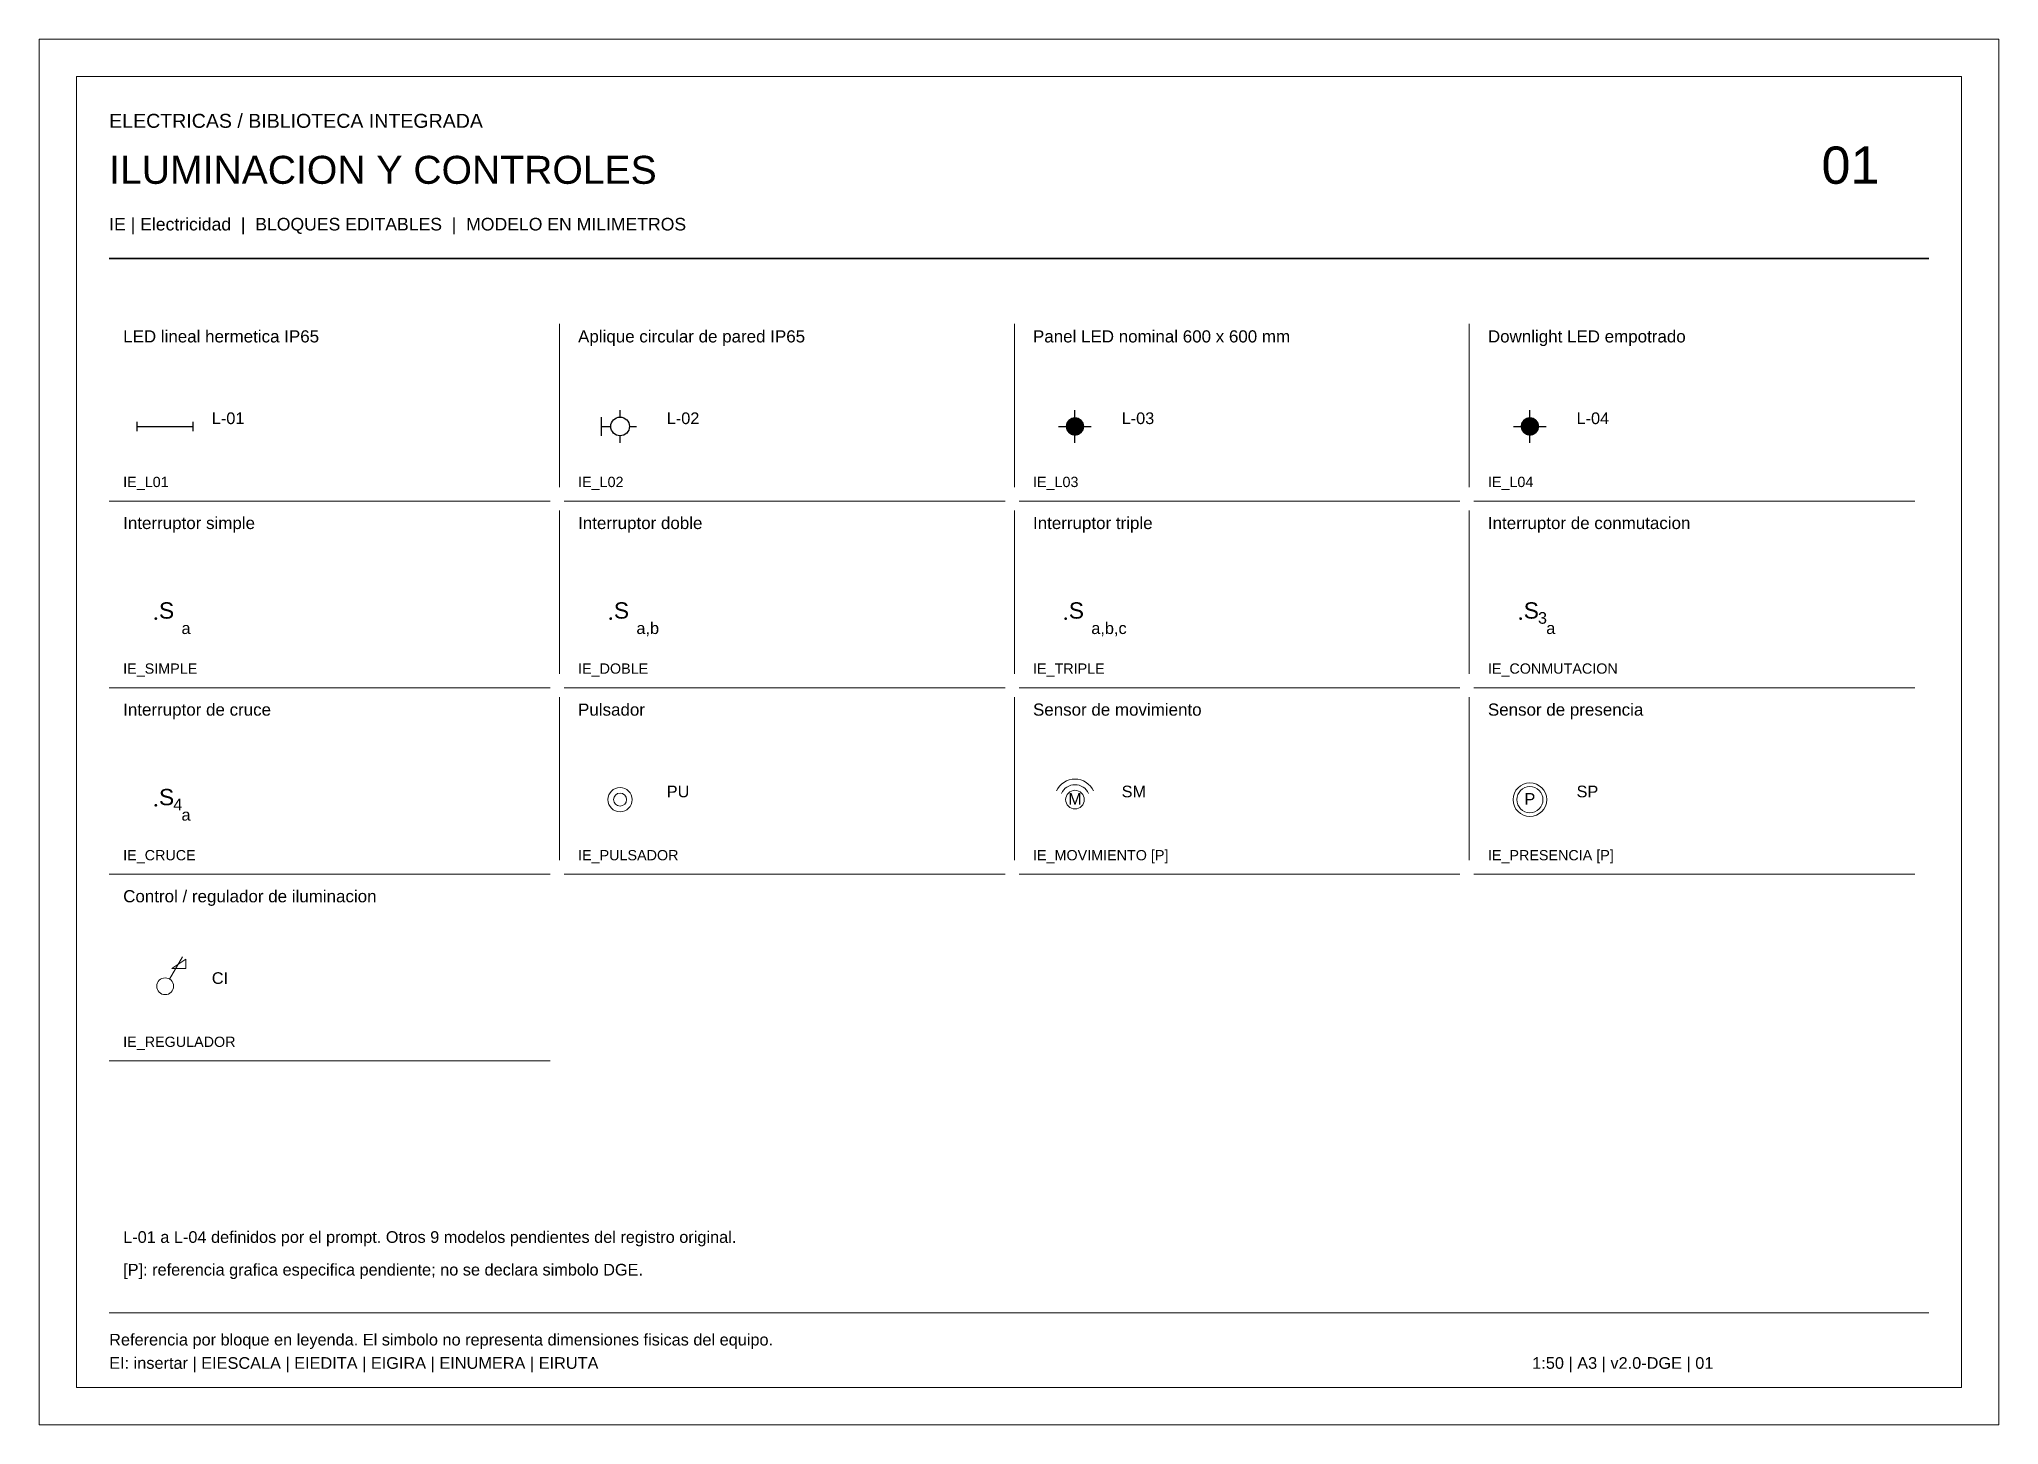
# Paper-space layout '01_ILUMINACION_CONTROLES' of a CAD drawing. Header units: millimetres. Extents: x 0 to 420, y 0 to 297.
# The model-space entities are those that its viewports show. They can reach past a viewport. Long polylines and large blocks are cut down to what shows.
import ezdxf
from ezdxf.enums import TextEntityAlignment as Align

# ---------------------------------------------------------------- set-up
doc = ezdxf.new("R2010")
doc.units = ezdxf.units.MM
for name, color, linetype, lineweight in [('EIC-CATALOGO', 7, 'Continuous', 18), ('EIC-MARCO', 8, 'Continuous', 13), ('IE-INTERRUPTORES', 7, 'Continuous', 18), ('IE-LUMINARIAS', 7, 'Continuous', 25)]:
    doc.layers.add(name, color=color, linetype=linetype, lineweight=lineweight)
doc.layers.add('VIEWPORTS', color=8, linetype='Continuous', lineweight=0, plot=False)
doc.styles.add('EI_TEXTO', font='arial.ttf')

# ---------------------------------------------------------------- blocks, each defined once
blk = doc.blocks.new('IE_L01')
at = {"color": 0, "lineweight": -2}
for p, q in [((-6, -1), (-6, 1)), ((-6, 0), (6, 0)), ((6, -1), (6, 1))]:
    blk.add_line(p, q, dxfattribs=at)
at = {"color": 0, "style": 'EI_TEXTO', "flags": 1}
for tag in ['TIPO', 'TABLERO', 'SISTEMA', 'OBSERVACIONES', 'CLASE_REFERENCIA', 'DESCRIPCION', 'MONTAJE', 'NORMA', 'POTENCIA', 'DIM_FISICA', 'PAGINA_DGE', 'IP']:
    blk.add_attdef(tag, (0, 0), '', height=2.5, dxfattribs=at)
at = {"color": 0, "style": 'EI_TEXTO'}
for tag, p in [('CODIGO', (10, 0.5)), ('ALTURA', (10, -6.5)), ('CIRCUITO', (10, -3))]:
    blk.add_attdef(tag, p, '', height=2.5, dxfattribs=at)
blk = doc.blocks.new('IE_L02')
at = {"color": 0, "lineweight": -2}
for p, q in [((-4, -2), (-4, 2)), ((-4, 0), (-3.5, 0)), ((-3.5, 0), (-2, 0)), ((0, 2), (0, 3.5)), ((2, 0), (3.5, 0)), ((0, -3.5), (0, -2))]:
    blk.add_line(p, q, dxfattribs=at)
blk.add_circle((0, 0), 2, dxfattribs=at)
at = {"color": 0, "style": 'EI_TEXTO', "flags": 1}
for tag in ['TIPO', 'TABLERO', 'SISTEMA', 'OBSERVACIONES', 'CLASE_REFERENCIA', 'DESCRIPCION', 'MONTAJE', 'NORMA', 'POTENCIA', 'DIM_FISICA', 'PAGINA_DGE', 'IP']:
    blk.add_attdef(tag, (0, 0), '', height=2.5, dxfattribs=at)
at = {"color": 0, "style": 'EI_TEXTO'}
for tag, p in [('CODIGO', (10, 0.5)), ('ALTURA', (10, -6.5)), ('CIRCUITO', (10, -3))]:
    blk.add_attdef(tag, p, '', height=2.5, dxfattribs=at)
blk = doc.blocks.new('IE_L03')
blk.add_hatch(color=0).paths.add_polyline_path([(2, 0), (1.85, 0.77), (1.41, 1.41), (0.77, 1.85), (0, 2), (-0.77, 1.85), (-1.41, 1.41), (-1.85, 0.77), (-2, 0), (-1.85, -0.77), (-1.41, -1.41), (-0.77, -1.85), (0, -2), (0.77, -1.85), (1.41, -1.41), (1.85, -0.77)])
at = {"color": 0, "lineweight": -2}
for p, q in [((-3.5, 0), (-2, 0)), ((0, 2), (0, 3.5)), ((2, 0), (3.5, 0)), ((0, -3.5), (0, -2))]:
    blk.add_line(p, q, dxfattribs=at)
at = {"color": 0, "style": 'EI_TEXTO', "flags": 1}
for tag in ['TIPO', 'TABLERO', 'SISTEMA', 'OBSERVACIONES', 'CLASE_REFERENCIA', 'DESCRIPCION', 'MONTAJE', 'NORMA', 'POTENCIA', 'DIM_FISICA', 'PAGINA_DGE']:
    blk.add_attdef(tag, (0, 0), '', height=2.5, dxfattribs=at)
at = {"color": 0, "style": 'EI_TEXTO'}
for tag, p in [('CODIGO', (10, 0.5)), ('ALTURA', (10, -6.5)), ('CIRCUITO', (10, -3))]:
    blk.add_attdef(tag, p, '', height=2.5, dxfattribs=at)
blk = doc.blocks.new('IE_L04')
blk.add_hatch(color=0).paths.add_polyline_path([(2, 0), (1.85, 0.77), (1.41, 1.41), (0.77, 1.85), (0, 2), (-0.77, 1.85), (-1.41, 1.41), (-1.85, 0.77), (-2, 0), (-1.85, -0.77), (-1.41, -1.41), (-0.77, -1.85), (0, -2), (0.77, -1.85), (1.41, -1.41), (1.85, -0.77)])
at = {"color": 0, "lineweight": -2}
for p, q in [((-3.5, 0), (-2, 0)), ((0, 2), (0, 3.5)), ((2, 0), (3.5, 0)), ((0, -3.5), (0, -2))]:
    blk.add_line(p, q, dxfattribs=at)
at = {"color": 0, "style": 'EI_TEXTO', "flags": 1}
for tag in ['TIPO', 'TABLERO', 'SISTEMA', 'OBSERVACIONES', 'CLASE_REFERENCIA', 'DESCRIPCION', 'MONTAJE', 'NORMA', 'POTENCIA', 'DIM_FISICA', 'PAGINA_DGE']:
    blk.add_attdef(tag, (0, 0), '', height=2.5, dxfattribs=at)
at = {"color": 0, "style": 'EI_TEXTO'}
for tag, p in [('CODIGO', (10, 0.5)), ('ALTURA', (10, -6.5)), ('CIRCUITO', (10, -3))]:
    blk.add_attdef(tag, p, '', height=2.5, dxfattribs=at)
blk = doc.blocks.new('IE_SIMPLE')
blk.add_hatch(color=0).paths.add_polyline_path([(-1.7, -1.2), (-1.72, -1.09), (-1.79, -0.99), (-1.89, -0.92), (-2, -0.9), (-2.11, -0.92), (-2.21, -0.99), (-2.28, -1.09), (-2.3, -1.2), (-2.28, -1.31), (-2.21, -1.41), (-2.11, -1.48), (-2, -1.5), (-1.89, -1.48), (-1.79, -1.41), (-1.72, -1.31)])
at = {"color": 0, "lineweight": -2, "style": 'EI_TEXTO'}
blk.add_text('S', height=3.5, dxfattribs=at).set_placement((0.3, -1.2), align=Align.CENTER)
at = {"color": 0, "style": 'EI_TEXTO', "flags": 1}
for tag, p in [('TIPO', (0, 0)), ('TABLERO', (0, 0)), ('TECLAS', (0, 0)), ('SISTEMA', (0, 0)), ('OBSERVACIONES', (0, 0)), ('CLASE_REFERENCIA', (0, 0)), ('GIRO_GRAFICO', (0, 0)), ('DESCRIPCION', (0, 0)), ('MONTAJE', (0, 0)), ('NORMA', (0, 0)), ('PAGINA_DGE', (0, 0)), ('CODIGO', (10, 0.5))]:
    blk.add_attdef(tag, p, '', height=2.5, dxfattribs=at)
at = {"color": 0, "style": 'EI_TEXTO'}
for tag, p in [('CONTROL', (3.5, -4.5)), ('ALTURA', (10, -6.5)), ('CIRCUITO', (10, -3))]:
    blk.add_attdef(tag, p, '', height=2.5, dxfattribs=at)
blk = doc.blocks.new('IE_DOBLE')
blk.add_hatch(color=0).paths.add_polyline_path([(-1.7, -1.2), (-1.72, -1.09), (-1.79, -0.99), (-1.89, -0.92), (-2, -0.9), (-2.11, -0.92), (-2.21, -0.99), (-2.28, -1.09), (-2.3, -1.2), (-2.28, -1.31), (-2.21, -1.41), (-2.11, -1.48), (-2, -1.5), (-1.89, -1.48), (-1.79, -1.41), (-1.72, -1.31)])
at = {"color": 0, "lineweight": -2, "style": 'EI_TEXTO'}
blk.add_text('S', height=3.5, dxfattribs=at).set_placement((0.3, -1.2), align=Align.CENTER)
at = {"color": 0, "style": 'EI_TEXTO', "flags": 1}
for tag, p in [('TIPO', (0, 0)), ('TABLERO', (0, 0)), ('TECLAS', (0, 0)), ('SISTEMA', (0, 0)), ('OBSERVACIONES', (0, 0)), ('CLASE_REFERENCIA', (0, 0)), ('GIRO_GRAFICO', (0, 0)), ('DESCRIPCION', (0, 0)), ('MONTAJE', (0, 0)), ('NORMA', (0, 0)), ('PAGINA_DGE', (0, 0)), ('CODIGO', (10, 0.5))]:
    blk.add_attdef(tag, p, '', height=2.5, dxfattribs=at)
at = {"color": 0, "style": 'EI_TEXTO'}
for tag, p in [('CONTROL', (3.5, -4.5)), ('ALTURA', (10, -6.5)), ('CIRCUITO', (10, -3))]:
    blk.add_attdef(tag, p, '', height=2.5, dxfattribs=at)
blk = doc.blocks.new('IE_TRIPLE')
blk.add_hatch(color=0).paths.add_polyline_path([(-1.7, -1.2), (-1.72, -1.09), (-1.79, -0.99), (-1.89, -0.92), (-2, -0.9), (-2.11, -0.92), (-2.21, -0.99), (-2.28, -1.09), (-2.3, -1.2), (-2.28, -1.31), (-2.21, -1.41), (-2.11, -1.48), (-2, -1.5), (-1.89, -1.48), (-1.79, -1.41), (-1.72, -1.31)])
at = {"color": 0, "lineweight": -2, "style": 'EI_TEXTO'}
blk.add_text('S', height=3.5, dxfattribs=at).set_placement((0.3, -1.2), align=Align.CENTER)
at = {"color": 0, "style": 'EI_TEXTO', "flags": 1}
for tag, p in [('TIPO', (0, 0)), ('TABLERO', (0, 0)), ('TECLAS', (0, 0)), ('SISTEMA', (0, 0)), ('OBSERVACIONES', (0, 0)), ('CLASE_REFERENCIA', (0, 0)), ('GIRO_GRAFICO', (0, 0)), ('DESCRIPCION', (0, 0)), ('MONTAJE', (0, 0)), ('NORMA', (0, 0)), ('PAGINA_DGE', (0, 0)), ('CODIGO', (10, 0.5))]:
    blk.add_attdef(tag, p, '', height=2.5, dxfattribs=at)
at = {"color": 0, "style": 'EI_TEXTO'}
for tag, p in [('CONTROL', (3.5, -4.5)), ('ALTURA', (10, -6.5)), ('CIRCUITO', (10, -3))]:
    blk.add_attdef(tag, p, '', height=2.5, dxfattribs=at)
blk = doc.blocks.new('IE_CONMUTACION')
blk.add_hatch(color=0).paths.add_polyline_path([(-1.7, -1.2), (-1.72, -1.09), (-1.79, -0.99), (-1.89, -0.92), (-2, -0.9), (-2.11, -0.92), (-2.21, -0.99), (-2.28, -1.09), (-2.3, -1.2), (-2.28, -1.31), (-2.21, -1.41), (-2.11, -1.48), (-2, -1.5), (-1.89, -1.48), (-1.79, -1.41), (-1.72, -1.31)])
at = {"color": 0, "lineweight": -2, "style": 'EI_TEXTO'}
for s, height, p in [('S', 3.5, (0.3, -1.2)), ('3', 2.5, (2.7, -2.3))]:
    blk.add_text(s, height=height, dxfattribs=at).set_placement(p, align=Align.CENTER)
at = {"color": 0, "style": 'EI_TEXTO', "flags": 1}
for tag, p in [('TIPO', (0, 0)), ('TABLERO', (0, 0)), ('SISTEMA', (0, 0)), ('OBSERVACIONES', (0, 0)), ('CLASE_REFERENCIA', (0, 0)), ('GIRO_GRAFICO', (0, 0)), ('DESCRIPCION', (0, 0)), ('MONTAJE', (0, 0)), ('NORMA', (0, 0)), ('PAGINA_DGE', (0, 0)), ('CODIGO', (10, 0.5))]:
    blk.add_attdef(tag, p, '', height=2.5, dxfattribs=at)
at = {"color": 0, "style": 'EI_TEXTO'}
for tag, p in [('CONTROL', (3.5, -4.5)), ('ALTURA', (10, -6.5)), ('CIRCUITO', (10, -3))]:
    blk.add_attdef(tag, p, '', height=2.5, dxfattribs=at)
blk = doc.blocks.new('IE_CRUCE')
blk.add_hatch(color=0).paths.add_polyline_path([(-1.7, -1.2), (-1.72, -1.09), (-1.79, -0.99), (-1.89, -0.92), (-2, -0.9), (-2.11, -0.92), (-2.21, -0.99), (-2.28, -1.09), (-2.3, -1.2), (-2.28, -1.31), (-2.21, -1.41), (-2.11, -1.48), (-2, -1.5), (-1.89, -1.48), (-1.79, -1.41), (-1.72, -1.31)])
at = {"color": 0, "lineweight": -2, "style": 'EI_TEXTO'}
for s, height, p in [('S', 3.5, (0.3, -1.2)), ('4', 2.5, (2.7, -2.3))]:
    blk.add_text(s, height=height, dxfattribs=at).set_placement(p, align=Align.CENTER)
at = {"color": 0, "style": 'EI_TEXTO', "flags": 1}
for tag, p in [('TIPO', (0, 0)), ('TABLERO', (0, 0)), ('SISTEMA', (0, 0)), ('OBSERVACIONES', (0, 0)), ('CLASE_REFERENCIA', (0, 0)), ('GIRO_GRAFICO', (0, 0)), ('DESCRIPCION', (0, 0)), ('MONTAJE', (0, 0)), ('NORMA', (0, 0)), ('PAGINA_DGE', (0, 0)), ('CODIGO', (10, 0.5))]:
    blk.add_attdef(tag, p, '', height=2.5, dxfattribs=at)
at = {"color": 0, "style": 'EI_TEXTO'}
for tag, p in [('CONTROL', (3.5, -4.5)), ('ALTURA', (10, -6.5)), ('CIRCUITO', (10, -3))]:
    blk.add_attdef(tag, p, '', height=2.5, dxfattribs=at)
blk = doc.blocks.new('IE_PULSADOR')
at = {"color": 0, "lineweight": -2}
for radius in [2.6, 1.4]:
    blk.add_circle((0, 0), radius, dxfattribs=at)
at = {"color": 0, "style": 'EI_TEXTO', "flags": 1}
for tag in ['TIPO', 'TABLERO', 'SISTEMA', 'OBSERVACIONES', 'CLASE_REFERENCIA', 'DESCRIPCION', 'MONTAJE', 'NORMA', 'PAGINA_DGE']:
    blk.add_attdef(tag, (0, 0), '', height=2.5, dxfattribs=at)
at = {"color": 0, "style": 'EI_TEXTO'}
for tag, p in [('CODIGO', (10, 0.5)), ('ALTURA', (10, -6.5)), ('CIRCUITO', (10, -3))]:
    blk.add_attdef(tag, p, '', height=2.5, dxfattribs=at)
blk = doc.blocks.new('IE_MOVIMIENTO')
at = {"color": 0, "lineweight": -2}
blk.add_circle((0, 0), 2, dxfattribs=at)
for radius in [4.4, 3.2]:
    blk.add_arc((0, 0), radius, 25, 155, dxfattribs=at)
at = {"color": 0, "lineweight": -2, "style": 'EI_TEXTO'}
blk.add_text('M', height=2.5, dxfattribs=at).set_placement((0, -1.1), align=Align.CENTER)
at = {"color": 0, "style": 'EI_TEXTO', "flags": 1}
for tag in ['TIPO', 'TABLERO', 'SISTEMA', 'OBSERVACIONES', 'DESCRIPCION', 'MONTAJE', 'NORMA']:
    blk.add_attdef(tag, (0, 0), '', height=2.5, dxfattribs=at)
at = {"color": 0, "style": 'EI_TEXTO'}
for tag, p in [('CODIGO', (10, 0.5)), ('ALTURA', (10, -6.5)), ('CIRCUITO', (10, -3))]:
    blk.add_attdef(tag, p, '', height=2.5, dxfattribs=at)
blk = doc.blocks.new('IE_PRESENCIA')
at = {"color": 0, "lineweight": -2}
for radius in [3.6, 2.8]:
    blk.add_circle((0, 0), radius, dxfattribs=at)
at = {"color": 0, "lineweight": -2, "style": 'EI_TEXTO'}
blk.add_text('P', height=2.5, dxfattribs=at).set_placement((0, -1.1), align=Align.CENTER)
at = {"color": 0, "style": 'EI_TEXTO', "flags": 1}
for tag in ['TIPO', 'TABLERO', 'SISTEMA', 'OBSERVACIONES', 'DESCRIPCION', 'MONTAJE', 'NORMA']:
    blk.add_attdef(tag, (0, 0), '', height=2.5, dxfattribs=at)
at = {"color": 0, "style": 'EI_TEXTO'}
for tag, p in [('CODIGO', (10, 0.5)), ('ALTURA', (10, -6.5)), ('CIRCUITO', (10, -3))]:
    blk.add_attdef(tag, p, '', height=2.5, dxfattribs=at)
blk = doc.blocks.new('IE_REGULADOR')
at = {"color": 0, "lineweight": -2}
blk.add_line((0.9, 1.55), (3.7, 6.3), dxfattribs=at)
blk.add_lwpolyline([(1.4, 3.8), (4.4, 3.8), (4.4, 5.8)], close=True, dxfattribs=at)
blk.add_circle((0, 0), 1.8, dxfattribs=at)
at = {"color": 0, "style": 'EI_TEXTO', "flags": 1}
for tag in ['TIPO', 'TABLERO', 'SISTEMA', 'OBSERVACIONES', 'CLASE_REFERENCIA', 'DESCRIPCION', 'MONTAJE', 'NORMA', 'PAGINA_DGE']:
    blk.add_attdef(tag, (0, 0), '', height=2.5, dxfattribs=at)
at = {"color": 0, "style": 'EI_TEXTO'}
for tag, p in [('CODIGO', (10, 0.5)), ('ALTURA', (10, -6.5)), ('CIRCUITO', (10, -3))]:
    blk.add_attdef(tag, p, '', height=2.5, dxfattribs=at)

msp = doc.modelspace()

# ---------------------------------------------------------------- linework, layer by layer
at = {"layer": 'EIC-MARCO', "color": 34, "lineweight": 35}
msp.add_line((750, -27500), (20250, -27500), dxfattribs=at)
at = {"layer": 'EIC-MARCO', "color": 8, "lineweight": 13}
for p, q in [((5575, -29950), (5575, -28200)), ((10450, -29950), (10450, -28200)), ((15325, -29950), (15325, -28200)), ((750, -30100), (5475, -30100)), ((5575, -31950), (5575, -30200)), ((5625, -30100), (10350, -30100)), ((10450, -31950), (10450, -30200)), ((10500, -30100), (15225, -30100)), ((15325, -31950), (15325, -30200)), ((15375, -30100), (20100, -30100)), ((750, -32100), (5475, -32100)), ((5625, -32100), (10350, -32100)), ((10500, -32100), (15225, -32100)), ((15375, -32100), (20100, -32100)), ((5575, -33950), (5575, -32200)), ((10450, -33950), (10450, -32200)), ((15325, -33950), (15325, -32200)), ((750, -34100), (5475, -34100)), ((5625, -34100), (10350, -34100)), ((10500, -34100), (15225, -34100)), ((15375, -34100), (20100, -34100)), ((750, -36100), (5475, -36100)), ((750, -38800), (20250, -38800))]:
    msp.add_line(p, q, dxfattribs=at)
at = {"layer": 'EIC-MARCO'}
msp.add_lwpolyline([(400, -39600), (20600, -39600), (20600, -25550), (400, -25550)], close=True, dxfattribs=at)

# ---------------------------------------------------------------- block references
at = {"layer": 'IE-INTERRUPTORES'}
ref = msp.add_blockref('IE_SIMPLE', (1350, -31300), dxfattribs=dict(at, xscale=50, yscale=50, zscale=50))
ref.add_attrib('CONTROL', 'a', (1525, -31525), dxfattribs={"layer": '0', "height": 125, "style": 'EI_TEXTO'})
ref = msp.add_blockref('IE_DOBLE', (6225, -31300), dxfattribs=dict(at, xscale=50, yscale=50, zscale=50))
ref.add_attrib('CONTROL', 'a,b', (6400, -31525), dxfattribs={"layer": '0', "height": 125, "style": 'EI_TEXTO'})
ref = msp.add_blockref('IE_TRIPLE', (11100, -31300), dxfattribs=dict(at, xscale=50, yscale=50, zscale=50))
ref.add_attrib('CONTROL', 'a,b,c', (11275, -31525), dxfattribs={"layer": '0', "height": 125, "style": 'EI_TEXTO'})
ref = msp.add_blockref('IE_CONMUTACION', (15975, -31300), dxfattribs=dict(at, xscale=50, yscale=50, zscale=50))
ref.add_attrib('CONTROL', 'a', (16150, -31525), dxfattribs={"layer": '0', "height": 125, "style": 'EI_TEXTO'})
ref = msp.add_blockref('IE_PULSADOR', (6225, -33300), dxfattribs=dict(at, xscale=50, yscale=50, zscale=50))
ref.add_attrib('CODIGO', 'PU', (6725, -33275), dxfattribs={"layer": '0', "height": 125, "style": 'EI_TEXTO'})
ref = msp.add_blockref('IE_MOVIMIENTO', (11100, -33300), dxfattribs=dict(at, xscale=50, yscale=50, zscale=50))
ref.add_attrib('CODIGO', 'SM', (11600, -33275), dxfattribs={"layer": '0', "height": 125, "style": 'EI_TEXTO'})
ref = msp.add_blockref('IE_PRESENCIA', (15975, -33300), dxfattribs=dict(at, xscale=50, yscale=50, zscale=50))
ref.add_attrib('CODIGO', 'SP', (16475, -33275), dxfattribs={"layer": '0', "height": 125, "style": 'EI_TEXTO'})
ref = msp.add_blockref('IE_CRUCE', (1350, -33300), dxfattribs=dict(at, xscale=50, yscale=50, zscale=50))
ref.add_attrib('CONTROL', 'a', (1525, -33525), dxfattribs={"layer": '0', "height": 125, "style": 'EI_TEXTO'})
ref = msp.add_blockref('IE_REGULADOR', (1350, -35300), dxfattribs=dict(at, xscale=50, yscale=50, zscale=50))
ref.add_attrib('CODIGO', 'CI', (1850, -35275), dxfattribs={"layer": '0', "height": 125, "style": 'EI_TEXTO'})
at = {"layer": 'IE-LUMINARIAS'}
ref = msp.add_blockref('IE_L01', (1350, -29300), dxfattribs=dict(at, xscale=50, yscale=50, zscale=50))
ref.add_attrib('CODIGO', 'L-01', (1850, -29275), dxfattribs={"layer": '0', "height": 125, "style": 'EI_TEXTO'})
ref = msp.add_blockref('IE_L02', (6225, -29300), dxfattribs=dict(at, xscale=50, yscale=50, zscale=50))
ref.add_attrib('CODIGO', 'L-02', (6725, -29275), dxfattribs={"layer": '0', "height": 125, "style": 'EI_TEXTO'})
ref = msp.add_blockref('IE_L03', (11100, -29300), dxfattribs=dict(at, xscale=50, yscale=50, zscale=50))
ref.add_attrib('CODIGO', 'L-03', (11600, -29275), dxfattribs={"layer": '0', "height": 125, "style": 'EI_TEXTO'})
ref = msp.add_blockref('IE_L04', (15975, -29300), dxfattribs=dict(at, xscale=50, yscale=50, zscale=50))
ref.add_attrib('CODIGO', 'L-04', (16475, -29275), dxfattribs={"layer": '0', "height": 125, "style": 'EI_TEXTO'})

# ---------------------------------------------------------------- texts
at = {"layer": 'EIC-CATALOGO', "color": 34, "style": 'EI_TEXTO'}
for s, height, p in [('ELECTRICAS / BIBLIOTECA INTEGRADA', 150, (750, -26100)), ('01', 400, (19100, -26700))]:
    msp.add_text(s, height=height, dxfattribs=at).set_placement(p)
at = {"layer": 'EIC-CATALOGO', "color": 7, "style": 'EI_TEXTO'}
for s, height, p in [('ILUMINACION Y CONTROLES', 300, (750, -26700)), ('IE | Electricidad  |  BLOQUES EDITABLES  |  MODELO EN MILIMETROS', 135, (750, -27200)), ('LED lineal hermetica IP65', 130, (900, -28400)), ('Aplique circular de pared IP65', 130, (5775, -28400)), ('Panel LED nominal 600 x 600 mm', 130, (10650, -28400)), ('Downlight LED empotrado', 130, (15525, -28400)), ('Interruptor simple', 130, (900, -30400)), ('Interruptor doble', 130, (5775, -30400)), ('Interruptor triple', 130, (10650, -30400)), ('Interruptor de conmutacion', 130, (15525, -30400)), ('Interruptor de cruce', 130, (900, -32400)), ('Pulsador', 130, (5775, -32400)), ('Sensor de movimiento', 130, (10650, -32400)), ('Sensor de presencia', 130, (15525, -32400)), ('Control / regulador de iluminacion', 130, (900, -34400)), ('L-01 a L-04 definidos por el prompt. Otros 9 modelos pendientes del registro original.', 125, (900, -38050)), ('[P]: referencia grafica especifica pendiente; no se declara simbolo DGE.', 125, (900, -38400)), ('Referencia por bloque en leyenda. El simbolo no representa dimensiones fisicas del equipo.', 125, (750, -39150)), ('EI: insertar | EIESCALA | EIEDITA | EIGIRA | EINUMERA | EIRUTA', 125, (750, -39400)), ('1:50 | A3 | v2.0-DGE | 01', 125, (16000, -39400))]:
    msp.add_text(s, height=height, dxfattribs=at).set_placement(p)
at = {"layer": 'EIC-CATALOGO', "color": 8, "style": 'EI_TEXTO'}
for s, p in [('IE_L01', (900, -29950)), ('IE_L02', (5775, -29950)), ('IE_L03', (10650, -29950)), ('IE_L04', (15525, -29950)), ('IE_SIMPLE', (900, -31950)), ('IE_DOBLE', (5775, -31950)), ('IE_TRIPLE', (10650, -31950)), ('IE_CONMUTACION', (15525, -31950)), ('IE_CRUCE', (900, -33950)), ('IE_PULSADOR', (5775, -33950)), ('IE_MOVIMIENTO [P]', (10650, -33950)), ('IE_PRESENCIA [P]', (15525, -33950)), ('IE_REGULADOR', (900, -35950))]:
    msp.add_text(s, height=110, dxfattribs=at).set_placement(p)

psp = doc.layouts.new('01_ILUMINACION_CONTROLES')

# ---------------------------------------------------------------- viewports
at = {"layer": 'VIEWPORTS'}
psp.add_viewport(center=(210, 148.5), size=(420, 297), view_center_point=(10500, -32575), view_height=14850, dxfattribs=at)

doc.saveas('drawing.dxf')
